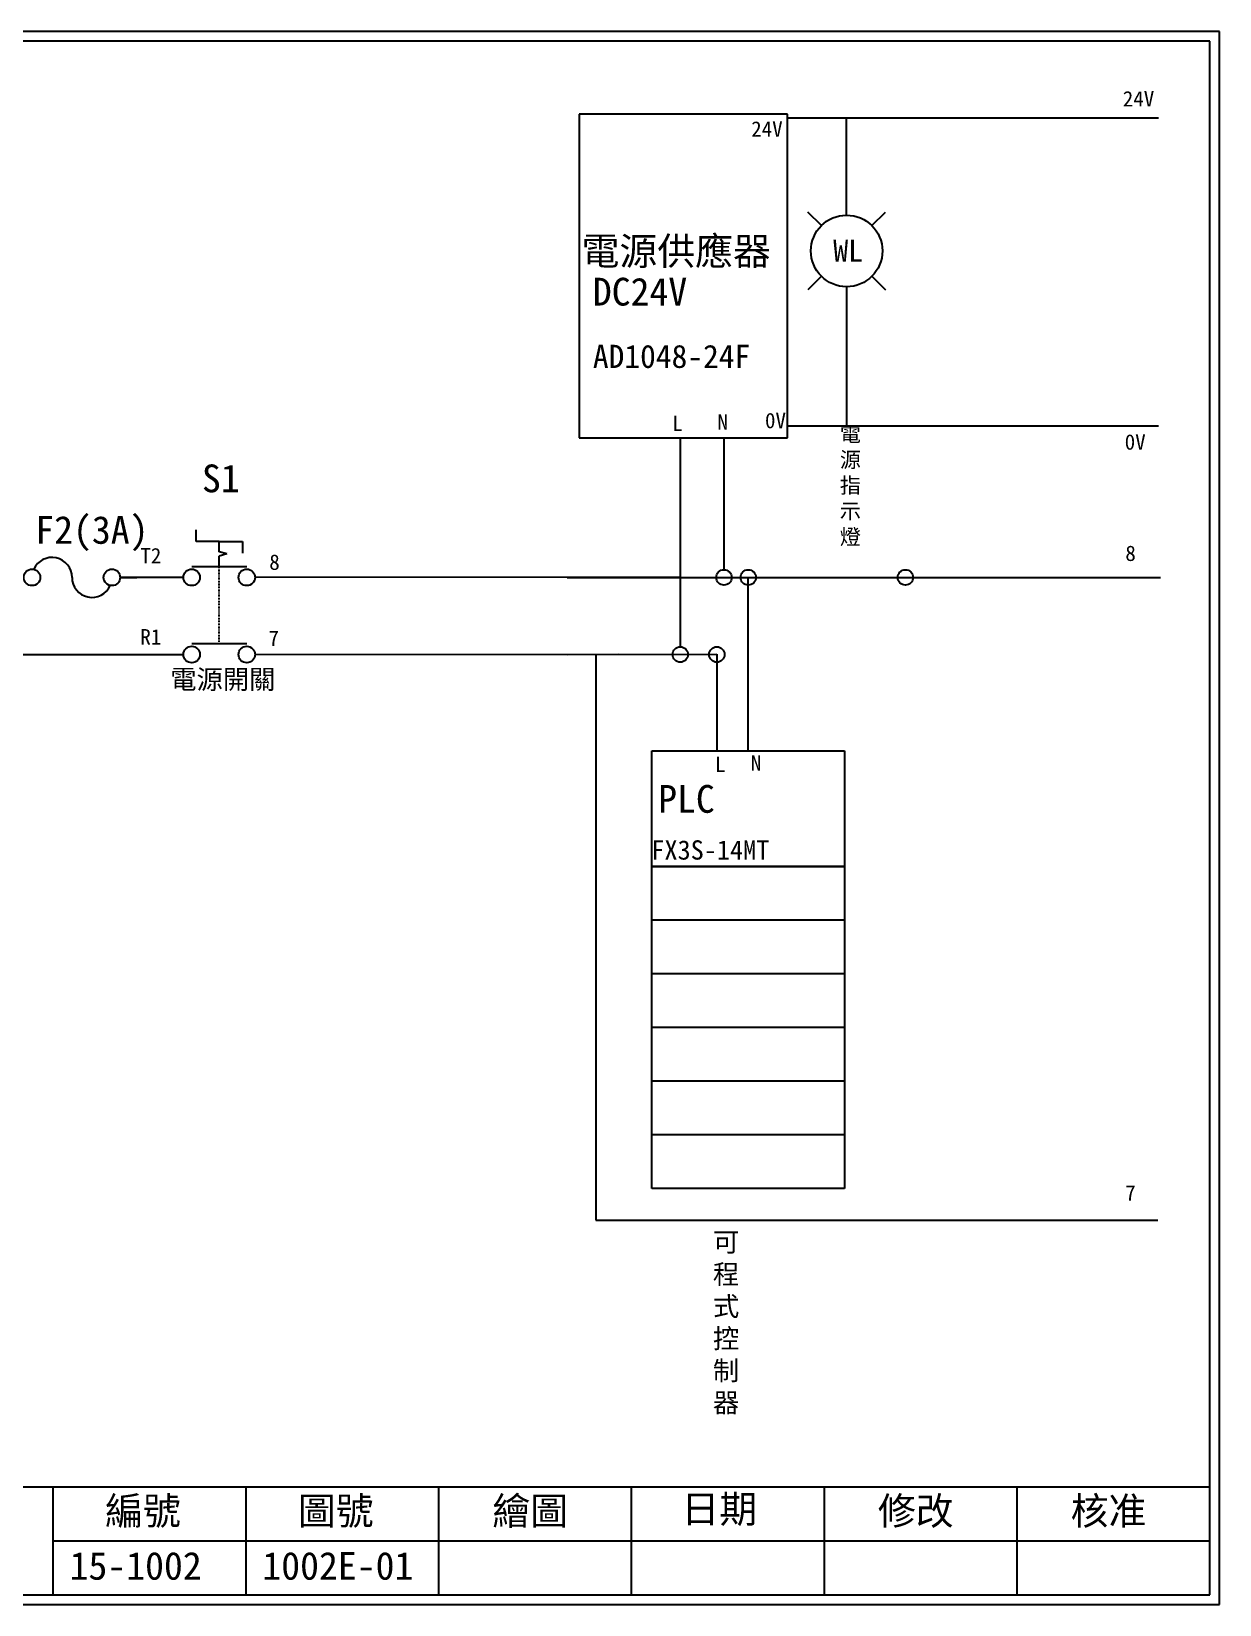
# Model space of a CAD drawing. Extents: x 10 to 297, y 3 to 207.
# Drawn here: x 142.9 to 297, y 3 to 207 of the extents above; entities that cross this region are included whole.
import ezdxf
from ezdxf.enums import TextEntityAlignment as Align

# ---------------------------------------------------------------- set-up
doc = ezdxf.new("R2010")
doc.units = 0
doc.linetypes.add('DASHED', pattern=[0.2, 0.1, -0.1])
doc.layers.get('0').update_dxf_attribs({"linetype": 'CONTINUOUS'})
for name, color, linetype in [('7', 7, 'CONTINUOUS'), ('圖框層', 7, 'CONTINUOUS'), ('標尺寸層', 3, 'CONTINUOUS')]:
    doc.layers.add(name, color=color, linetype=linetype)
doc.styles.add('CNS', font='romanc.shx', dxfattribs={"bigfont": 'chineset.shx'})
doc.styles.add('STSL', font='kaiu.ttf')

# ---------------------------------------------------------------- blocks, each defined once
blk = doc.blocks.new('FUSE')
at = {"color": 7}
for p, q in [((0, 0), (2.14, 0)), ((14.64, 0), (16.78, 0))]:
    blk.add_line(p, q, dxfattribs=at)
for centre in [(3.21, 0), (13.56, 0)]:
    blk.add_circle(centre, 1.07)
for centre, start, end in [((5.8, 0), 0, 156.116), ((10.98, 0), 180, 336.116)]:
    blk.add_arc(centre, 2.59, start, end, dxfattribs=at)

msp = doc.modelspace()

# ---------------------------------------------------------------- linework, layer by layer
for p, q in [((240.95, 196.26), (213.95, 196.26)), ((213.95, 196.26), (213.95, 154.26)), ((240.95, 154.26), (240.95, 196.26)), ((289.09, 195.73), (240.95, 195.73)), ((248.64, 187.05), (248.64, 195.73)), ((248.64, 183.15), (248.64, 187.05)), ((245.36, 181.79), (243.59, 183.56)), ((251.92, 181.79), (253.69, 183.56)), ((245.36, 175.23), (243.59, 173.46)), ((248.64, 173.87), (248.64, 169.92)), ((251.92, 175.23), (253.69, 173.46)), ((248.64, 169.92), (248.64, 155.78)), ((289.09, 155.78), (240.95, 155.78)), ((213.95, 154.26), (236.95, 154.26)), ((227.06, 154.26), (227.06, 127.18)), ((232.73, 154.26), (232.73, 137.18)), ((236.95, 154.26), (240.95, 154.26)), ((164.27, 140.83), (164.27, 142.33)), ((167.27, 140.83), (164.27, 140.83)), ((167.27, 140.83), (170.27, 140.83)), ((170.27, 140.83), (170.27, 139.33)), ((168.27, 139.22), (167.27, 139.48)), ((168.27, 139.22), (167.27, 138.95)), ((154.42, 136.18), (155.49, 136.18)), ((212.38, 136.18), (289.34, 136.18)), ((235.88, 113.7), (235.88, 136.18)), ((212.38, 126.18), (231.8, 126.21)), ((223.38, 113.7), (248.38, 113.7)), ((223.38, 98.7), (223.38, 113.7)), ((248.38, 113.7), (248.38, 98.7)), ((248.38, 98.7), (223.38, 98.7)), ((223.38, 98.7), (248.38, 98.7)), ((223.38, 91.74), (223.38, 98.7)), ((248.38, 98.7), (248.38, 91.74)), ((248.38, 91.74), (223.38, 91.74)), ((223.38, 84.78), (223.38, 91.74)), ((248.38, 91.74), (248.38, 84.78)), ((248.38, 84.78), (223.38, 84.78)), ((248.38, 84.78), (223.38, 84.78)), ((223.38, 77.82), (223.38, 84.78)), ((248.38, 84.78), (248.38, 77.82)), ((248.38, 77.82), (223.38, 77.82)), ((248.38, 77.82), (223.38, 77.82)), ((223.38, 70.86), (223.38, 77.82)), ((248.38, 77.82), (248.38, 70.86)), ((248.38, 70.86), (223.38, 70.86)), ((248.38, 70.86), (223.38, 70.86)), ((223.38, 63.9), (223.38, 70.86)), ((248.38, 70.86), (248.38, 63.9)), ((248.38, 63.9), (223.38, 63.9)), ((248.38, 63.9), (223.38, 63.9)), ((223.38, 56.94), (223.38, 63.9)), ((248.38, 63.9), (248.38, 56.94)), ((248.38, 56.94), (223.38, 56.94))]:
    msp.add_line(p, q)
for centre, radius in [((248.64, 178.51), 4.64), ((232.73, 136.18), 1), ((227.06, 126.18), 1)]:
    msp.add_circle(centre, radius)
at = {"layer": '7'}
for p, q in [((167.27, 139.48), (167.27, 140.83)), ((167.27, 137.61), (167.27, 138.95)), ((163.7, 137.61), (170.84, 137.61)), ((163.7, 127.61), (170.84, 127.61))]:
    msp.add_line(p, q, dxfattribs=at)
at = {"layer": '7', "linetype": 'DASHED'}
msp.add_line((167.27, 127.61), (167.27, 137.61), dxfattribs=at)
at = {"layer": '7'}
for centre in [(163.7, 136.18), (170.84, 136.18), (163.7, 126.18), (170.84, 126.18)]:
    msp.add_circle(centre, 1.07, dxfattribs=at)
at = {"layer": '圖框層', "color": 7}
for p, q in [((297, 206.97), (10, 206.97)), ((297, 3), (297, 206.97)), ((295.75, 205.72), (11.25, 205.72)), ((295.75, 4.25), (295.75, 205.72)), ((11.25, 18.25), (295.75, 18.25)), ((145.75, 4.25), (145.75, 18.25)), ((170.75, 4.25), (170.75, 18.25)), ((195.75, 4.25), (195.75, 18.25)), ((220.75, 4.25), (220.75, 18.25)), ((245.75, 4.25), (245.75, 18.25)), ((270.75, 4.25), (270.75, 18.25)), ((145.75, 11.25), (295.75, 11.25)), ((11.25, 4.25), (295.75, 4.25)), ((10, 3), (297, 3))]:
    msp.add_line(p, q, dxfattribs=at)
at = {"layer": '標尺寸層', "color": 7}
for p, q in [((162.63, 136.17), (154.42, 136.17)), ((162.63, 136.18), (156.56, 136.18)), ((227.06, 136.2), (171.91, 136.18)), ((162.63, 126.15), (21.12, 126.06)), ((219.1, 126.19), (171.91, 126.16)), ((216.11, 126.19), (216.11, 52.85)), ((231.8, 126.21), (231.8, 113.69)), ((216.11, 52.85), (288.98, 52.85))]:
    msp.add_line(p, q, dxfattribs=at)
for centre in [(235.88, 136.18), (256.26, 136.18), (231.8, 126.18)]:
    msp.add_circle(centre, 1, dxfattribs=at)

# ---------------------------------------------------------------- block references
at = {"color": 7}
msp.add_blockref('FUSE', (139.79, 136.18), dxfattribs=at)

# ---------------------------------------------------------------- texts
msp.add_text('WL', height=2.856, dxfattribs=at).set_placement((248.84, 178.56), align=Align.MIDDLE_CENTER)
at = {"layer": '圖框層', "color": 4, "style": 'STSL'}
for s, height, p in [('24V', 2, (284.45, 197.24)), ('24V', 2, (236.26, 193.32)), ('電源供應器', 3.6, (214.26, 176.69)), ('DC24V', 3.6, (215.72, 171.43)), ('AD1048-24F', 3, (215.73, 163.34)), ('L', 2, (226.02, 155.17)), ('N', 2, (231.89, 155.32)), ('0V', 2, (238.05, 155.52)), ('0V', 2, (284.7, 152.74)), ('S1', 3.6, (165.03, 147.22)), ('F2(3A)', 3.6, (143.41, 140.54)), ('T2', 2, (157.04, 138)), ('8', 2, (173.76, 137.16)), ('8', 2, (284.78, 138.31)), ('R1', 2, (157.04, 127.48)), ('7', 2, (173.66, 127.28)), ('L', 2, (231.57, 110.94)), ('N', 2, (236.21, 111.12)), ('PLC', 3.6, (224.19, 105.66)), ('FX3S-14MT', 2.5, (223.31, 99.59)), ('7', 2, (284.77, 55.36)), ('編號', 3.6, (152.47, 13.34)), ('圖號', 3.6, (177.47, 13.34)), ('繪圖', 3.6, (202.69, 13.34)), ('日期', 3.6, (227.22, 13.59)), ('修改', 3.6, (252.69, 13.34)), ('核准', 3.6, (277.69, 13.34)), ('15-1002', 3.6, (147.86, 6.22)), ('1002E-01', 3.6, (172.86, 6.22))]:
    msp.add_text(s, height=height, dxfattribs=at).set_placement(p)
at = {"layer": '標尺寸層', "color": 7, "attachment_point": 1, "style": 'CNS'}
for s, insert, char_height, width in [('{\\fDFKai-SB|b0|i0|c136|p65;電\\P源指示燈}', (247.76, 155.78), 2, 2.7881), ('{\\fDFKai-SB|b0|i0|c136|p65;電源開關}', (160.92, 124.21), 2.5, 14.0847), ('{\\fDFKai-SB|b0|i0|c136|p65;可程式控制器}', (231.3, 51.25), 2.5, 5.4243)]:
    msp.add_mtext(s, dxfattribs=dict(at, insert=insert, char_height=char_height, width=width))

doc.saveas('drawing.dxf')
